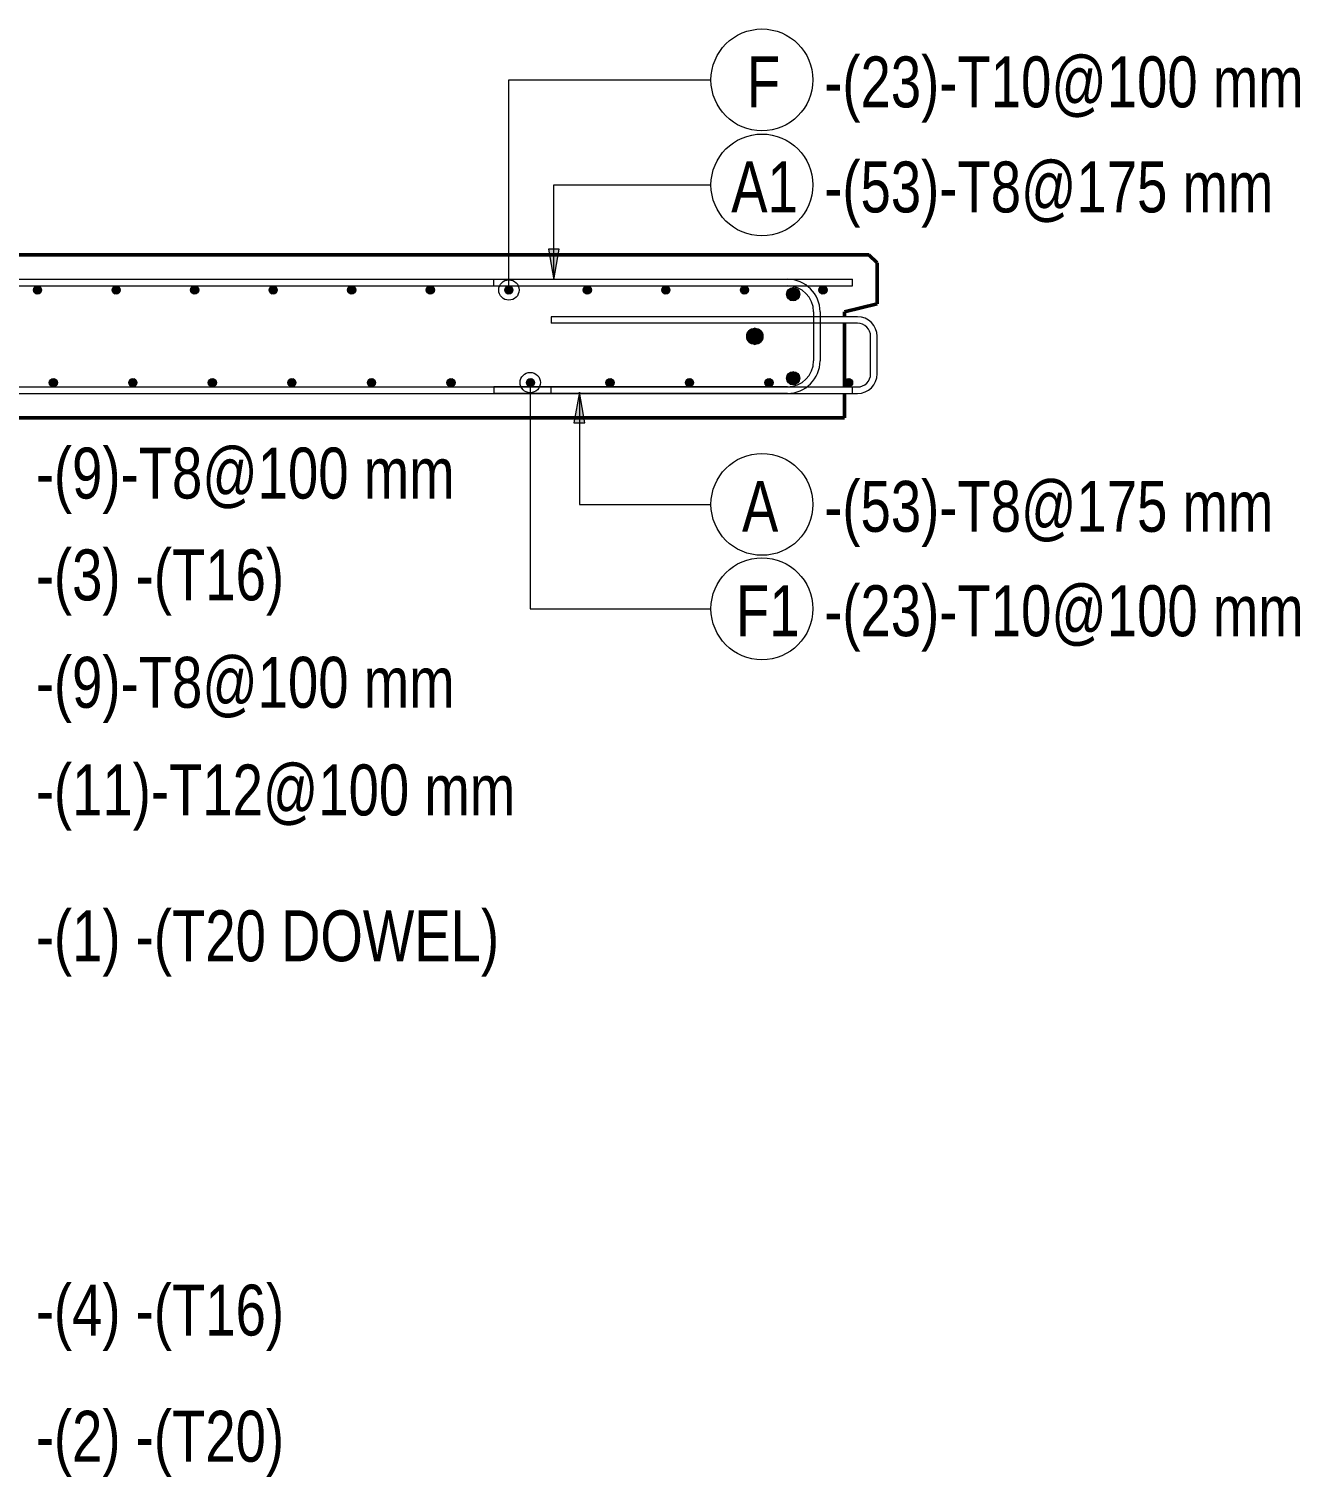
# Model space of a CAD drawing. Header units: millimetres. Extents: x 9013 to 19551, y 11604 to 23400.
# Drawn here: x 14886 to 16445, y 11614 to 13391 of the extents above; entities that cross this region are included whole.
import ezdxf

# ---------------------------------------------------------------- set-up
doc = ezdxf.new("R2010")
doc.units = ezdxf.units.MM
for name, color, linetype, lineweight in [('A-WALL', 113, 'Continuous', 25), ('S-RBAR', 171, 'Continuous', 18), ('S-RBAR-IDEN', 171, 'Continuous', 9)]:
    doc.layers.add(name, color=color, linetype=linetype, lineweight=lineweight)
doc.styles.add('Nirmala UI Semilight', font='NirmalaS.ttf', dxfattribs={"width": 0.8, "height": 62.5})

# ---------------------------------------------------------------- blocks, each defined once
blk = doc.blocks.new('M_Rebar Tag_rfa Dimension - ARROW-793927-Elevation Top 2')
at = {"layer": 'S-RBAR-IDEN'}
blk.add_circle((12177.3, 12807.6), 62.5, dxfattribs=at)
blk = doc.blocks.new('M_Rebar Tag_rfa Dimension - DOT-793929-Elevation Top 2')
at = {"layer": 'S-RBAR-IDEN'}
blk.add_circle((12177.3, 12679.5), 62.5, dxfattribs=at)

msp = doc.modelspace()

# ---------------------------------------------------------------- hatches: boundary and pattern name
at = {"layer": 'S-RBAR'}
h = msp.add_hatch(color=256, dxfattribs=at)
edge = h.paths.add_edge_path()
edge.add_arc((14896.21119, 13070.70307), 5, 0, 360)
for points in [[(14894.6661, 13065.94779), (14900.25627, 13067.76415), (14900.25627, 13073.642), (14894.6661, 13075.45836), (14891.21119, 13070.70307)], [(14991.00226, 13065.94779), (14996.59243, 13067.76415), (14996.59243, 13073.642), (14991.00226, 13075.45836), (14987.54735, 13070.70307)], [(15087.33842, 13065.94779), (15092.92859, 13067.76415), (15092.92859, 13073.642), (15087.33842, 13075.45836), (15083.88351, 13070.70307)], [(15183.67458, 13065.94779), (15189.26475, 13067.76415), (15189.26475, 13073.642), (15183.67458, 13075.45836), (15180.21967, 13070.70307)], [(15280.01074, 13065.94779), (15285.60091, 13067.76415), (15285.60091, 13073.642), (15280.01074, 13075.45836), (15276.55583, 13070.70307)], [(15376.3469, 13065.94779), (15381.93707, 13067.76415), (15381.93707, 13073.642), (15376.3469, 13075.45836), (15372.89199, 13070.70307)], [(15472.68307, 13065.94779), (15478.27324, 13067.76415), (15478.27324, 13073.642), (15472.68307, 13075.45836), (15469.22815, 13070.70307)], [(15569.01923, 13065.94779), (15574.6094, 13067.76415), (15574.6094, 13073.642), (15569.01923, 13075.45836), (15565.56431, 13070.70307)], [(15665.35539, 13065.94779), (15670.94556, 13067.76415), (15670.94556, 13073.642), (15665.35539, 13075.45836), (15661.90047, 13070.70307)], [(15761.69155, 13065.94779), (15767.28172, 13067.76415), (15767.28172, 13073.642), (15761.69155, 13075.45836), (15758.23663, 13070.70307)], [(15826.26227, 13058.33339), (15826.46794, 13058.33339), (15830.79629, 13063.76097), (15829.25152, 13070.52906), (15822.99687, 13073.54114), (15816.74221, 13070.52906), (15815.19744, 13063.76097), (15819.5258, 13058.33339)], [(15858.02771, 13065.94779), (15863.61788, 13067.76415), (15863.61788, 13073.642), (15858.02771, 13075.45836), (15854.57279, 13070.70307)], [(15775.99482, 13003.80383), (15783.06589, 13006.73276), (15785.99482, 13013.80383), (15783.06589, 13020.8749), (15775.99482, 13023.80383), (15768.92375, 13020.8749), (15765.99482, 13013.80383), (15768.92375, 13006.73276)], [(14917.0874, 12952.1493), (14920.54232, 12956.90459), (14917.0874, 12961.65987), (14911.49723, 12959.84351), (14911.49723, 12953.96566)], [(15014.63286, 12952.1493), (15018.08777, 12956.90459), (15014.63286, 12961.65987), (15009.04269, 12959.84351), (15009.04269, 12953.96566)], [(15112.17831, 12952.1493), (15115.63323, 12956.90459), (15112.17831, 12961.65987), (15106.58814, 12959.84351), (15106.58814, 12953.96566)], [(15209.72377, 12952.1493), (15213.17868, 12956.90459), (15209.72377, 12961.65987), (15204.1336, 12959.84351), (15204.1336, 12953.96566)], [(15307.26922, 12952.1493), (15310.72414, 12956.90459), (15307.26922, 12961.65987), (15301.67905, 12959.84351), (15301.67905, 12953.96566)], [(15404.81468, 12952.1493), (15408.26959, 12956.90459), (15404.81468, 12961.65987), (15399.22451, 12959.84351), (15399.22451, 12953.96566)], [(15502.36013, 12952.1493), (15505.81505, 12956.90459), (15502.36013, 12961.65987), (15496.76996, 12959.84351), (15496.76996, 12953.96566)], [(15599.90559, 12952.1493), (15603.3605, 12956.90459), (15599.90559, 12961.65987), (15594.31542, 12959.84351), (15594.31542, 12953.96566)], [(15697.45104, 12952.1493), (15700.90596, 12956.90459), (15697.45104, 12961.65987), (15691.86087, 12959.84351), (15691.86087, 12953.96566)], [(15794.9965, 12952.1493), (15798.45141, 12956.90459), (15794.9965, 12961.65987), (15789.40633, 12959.84351), (15789.40633, 12953.96566)], [(15826.26227, 12955.22176), (15826.46794, 12955.22176), (15830.79629, 12960.64934), (15829.25152, 12967.41743), (15822.99687, 12970.42951), (15816.74221, 12967.41743), (15815.19744, 12960.64934), (15819.5258, 12955.22176)], [(15892.54195, 12952.1493), (15895.99687, 12956.90459), (15892.54195, 12961.65987), (15886.95178, 12959.84351), (15886.95178, 12953.96566)]]:
    msp.add_hatch(color=256, dxfattribs=at).paths.add_polyline_path(points)
h = msp.add_hatch(color=256, dxfattribs=at)
edge = h.paths.add_edge_path()
edge.add_arc((14992.54735, 13070.70307), 5, 0, 360)
h = msp.add_hatch(color=256, dxfattribs=at)
edge = h.paths.add_edge_path()
edge.add_arc((15088.88351, 13070.70307), 5, 0, 360)
h = msp.add_hatch(color=256, dxfattribs=at)
edge = h.paths.add_edge_path()
edge.add_arc((15185.21967, 13070.70307), 5, 0, 360)
h = msp.add_hatch(color=256, dxfattribs=at)
edge = h.paths.add_edge_path()
edge.add_arc((15281.55583, 13070.70307), 5, 0, 360)
h = msp.add_hatch(color=256, dxfattribs=at)
edge = h.paths.add_edge_path()
edge.add_arc((15377.89199, 13070.70307), 5, 0, 360)
h = msp.add_hatch(color=256, dxfattribs=at)
edge = h.paths.add_edge_path()
edge.add_arc((15474.22815, 13070.70307), 5, 0, 360)
h = msp.add_hatch(color=256, dxfattribs=at)
edge = h.paths.add_edge_path()
edge.add_arc((15570.56431, 13070.70307), 5, 0, 360)
h = msp.add_hatch(color=256, dxfattribs=at)
edge = h.paths.add_edge_path()
edge.add_arc((15666.90047, 13070.70307), 5, 0, 360)
h = msp.add_hatch(color=256, dxfattribs=at)
edge = h.paths.add_edge_path()
edge.add_arc((15763.23663, 13070.70307), 5, 0, 360)
h = msp.add_hatch(color=256, dxfattribs=at)
edge = h.paths.add_edge_path()
edge.add_arc((15822.99687, 13065.54114), 8, 0, 360)
h = msp.add_hatch(color=256, dxfattribs=at)
edge = h.paths.add_edge_path()
edge.add_arc((15859.57279, 13070.70307), 5, 0, 360)
h = msp.add_hatch(color=256, dxfattribs=at)
edge = h.paths.add_edge_path()
edge.add_arc((15775.99482, 13013.80383), 10, 0, 360)
h = msp.add_hatch(color=256, dxfattribs=at)
edge = h.paths.add_edge_path()
edge.add_arc((14915.54232, 12956.90459), 5, 0, 360)
h = msp.add_hatch(color=256, dxfattribs=at)
edge = h.paths.add_edge_path()
edge.add_arc((15013.08777, 12956.90459), 5, 0, 360)
h = msp.add_hatch(color=256, dxfattribs=at)
edge = h.paths.add_edge_path()
edge.add_arc((15110.63323, 12956.90459), 5, 0, 360)
h = msp.add_hatch(color=256, dxfattribs=at)
edge = h.paths.add_edge_path()
edge.add_arc((15208.17868, 12956.90459), 5, 0, 360)
h = msp.add_hatch(color=256, dxfattribs=at)
edge = h.paths.add_edge_path()
edge.add_arc((15305.72414, 12956.90459), 5, 0, 360)
h = msp.add_hatch(color=256, dxfattribs=at)
edge = h.paths.add_edge_path()
edge.add_arc((15403.26959, 12956.90459), 5, 0, 360)
h = msp.add_hatch(color=256, dxfattribs=at)
edge = h.paths.add_edge_path()
edge.add_arc((15500.81505, 12956.90459), 5, 0, 360)
h = msp.add_hatch(color=256, dxfattribs=at)
edge = h.paths.add_edge_path()
edge.add_arc((15598.3605, 12956.90459), 5, 0, 360)
h = msp.add_hatch(color=256, dxfattribs=at)
edge = h.paths.add_edge_path()
edge.add_arc((15695.90596, 12956.90459), 5, 0, 360)
h = msp.add_hatch(color=256, dxfattribs=at)
edge = h.paths.add_edge_path()
edge.add_arc((15793.45141, 12956.90459), 5, 0, 360)
h = msp.add_hatch(color=256, dxfattribs=at)
edge = h.paths.add_edge_path()
edge.add_arc((15822.99687, 12962.42951), 8, 0, 360)
h = msp.add_hatch(color=256, dxfattribs=at)
edge = h.paths.add_edge_path()
edge.add_arc((15890.99687, 12956.90459), 5, 0, 360)
at = {"layer": 'S-RBAR-IDEN'}
for points in [[(15529.45508, 13083.13638), (15536.06734, 13120.63638), (15522.84281, 13120.63638)], [(15560.75732, 12945.30834), (15554.14506, 12907.80834), (15567.36958, 12907.80834)]]:
    msp.add_hatch(color=256, dxfattribs=at).paths.add_polyline_path(points)

# ---------------------------------------------------------------- linework, layer by layer
at = {"layer": 'A-WALL', "lineweight": 50}
for p, q in [((15915.99428, 13113.80383), (13680.05872, 13113.80383)), ((15925.99687, 13103.80125), (15915.99428, 13113.80383)), ((15925.99687, 13053.80383), (15925.99687, 13103.80125)), ((15885.99687, 13043.80383), (15925.99687, 13053.80383)), ((15885.99687, 13037.80383), (15885.99687, 13043.80383)), ((15885.99687, 12951.80383), (15885.99687, 13029.80383)), ((15885.99687, 12913.80383), (15885.99687, 12943.67529)), ((14585.21462, 12913.80383), (15885.99687, 12913.80383))]:
    msp.add_line(p, q, dxfattribs=at)
at = {"layer": 'S-RBAR'}
for p, q in [((13699.99687, 13083.80383), (15895.99687, 13083.80383)), ((15455.99687, 13083.80383), (15815.99687, 13083.80383)), ((15455.99687, 13075.80383), (15455.99687, 13083.80383)), ((15895.99687, 13075.80383), (15895.99687, 13083.80383)), ((13699.99687, 13075.80383), (15895.99687, 13075.80383)), ((14894.6661, 13075.45836), (14891.21119, 13070.70307)), ((14891.21119, 13070.70307), (14894.6661, 13065.94779)), ((14900.25627, 13073.642), (14894.6661, 13075.45836)), ((14894.6661, 13065.94779), (14900.25627, 13067.76415)), ((14900.25627, 13067.76415), (14900.25627, 13073.642)), ((14991.00226, 13075.45836), (14987.54735, 13070.70307)), ((14987.54735, 13070.70307), (14991.00226, 13065.94779)), ((14996.59243, 13073.642), (14991.00226, 13075.45836)), ((14991.00226, 13065.94779), (14996.59243, 13067.76415)), ((14996.59243, 13067.76415), (14996.59243, 13073.642)), ((15087.33842, 13075.45836), (15083.88351, 13070.70307)), ((15083.88351, 13070.70307), (15087.33842, 13065.94779)), ((15092.92859, 13073.642), (15087.33842, 13075.45836)), ((15087.33842, 13065.94779), (15092.92859, 13067.76415)), ((15092.92859, 13067.76415), (15092.92859, 13073.642)), ((15183.67458, 13075.45836), (15180.21967, 13070.70307)), ((15180.21967, 13070.70307), (15183.67458, 13065.94779)), ((15189.26475, 13073.642), (15183.67458, 13075.45836)), ((15183.67458, 13065.94779), (15189.26475, 13067.76415)), ((15189.26475, 13067.76415), (15189.26475, 13073.642)), ((15280.01074, 13075.45836), (15276.55583, 13070.70307)), ((15276.55583, 13070.70307), (15280.01074, 13065.94779)), ((15285.60091, 13073.642), (15280.01074, 13075.45836)), ((15280.01074, 13065.94779), (15285.60091, 13067.76415)), ((15285.60091, 13067.76415), (15285.60091, 13073.642)), ((15376.3469, 13075.45836), (15372.89199, 13070.70307)), ((15372.89199, 13070.70307), (15376.3469, 13065.94779)), ((15381.93707, 13073.642), (15376.3469, 13075.45836)), ((15376.3469, 13065.94779), (15381.93707, 13067.76415)), ((15381.93707, 13067.76415), (15381.93707, 13073.642)), ((15455.99687, 13075.80383), (15815.99687, 13075.80383)), ((15472.68307, 13075.45836), (15469.22815, 13070.70307)), ((15469.22815, 13070.70307), (15472.68307, 13065.94779)), ((15478.27324, 13073.642), (15472.68307, 13075.45836)), ((15472.68307, 13065.94779), (15478.27324, 13067.76415)), ((15478.27324, 13067.76415), (15478.27324, 13073.642)), ((15569.01923, 13075.45836), (15565.56431, 13070.70307)), ((15565.56431, 13070.70307), (15569.01923, 13065.94779)), ((15574.6094, 13073.642), (15569.01923, 13075.45836)), ((15569.01923, 13065.94779), (15574.6094, 13067.76415)), ((15574.6094, 13067.76415), (15574.6094, 13073.642)), ((15665.35539, 13075.45836), (15661.90047, 13070.70307)), ((15661.90047, 13070.70307), (15665.35539, 13065.94779)), ((15670.94556, 13073.642), (15665.35539, 13075.45836)), ((15665.35539, 13065.94779), (15670.94556, 13067.76415)), ((15670.94556, 13067.76415), (15670.94556, 13073.642)), ((15761.69155, 13075.45836), (15758.23663, 13070.70307)), ((15758.23663, 13070.70307), (15761.69155, 13065.94779)), ((15767.28172, 13073.642), (15761.69155, 13075.45836)), ((15761.69155, 13065.94779), (15767.28172, 13067.76415)), ((15767.28172, 13067.76415), (15767.28172, 13073.642)), ((15816.74221, 13070.52906), (15815.19744, 13063.76097)), ((15815.19744, 13063.76097), (15819.5258, 13058.33339)), ((15822.99687, 13073.54114), (15816.74221, 13070.52906)), ((15829.25152, 13070.52906), (15822.99687, 13073.54114)), ((15826.46794, 13058.33339), (15830.79629, 13063.76097)), ((15830.79629, 13063.76097), (15829.25152, 13070.52906)), ((15858.02771, 13075.45836), (15854.57279, 13070.70307)), ((15854.57279, 13070.70307), (15858.02771, 13065.94779)), ((15863.61788, 13073.642), (15858.02771, 13075.45836)), ((15858.02771, 13065.94779), (15863.61788, 13067.76415)), ((15863.61788, 13067.76415), (15863.61788, 13073.642)), ((15819.5258, 13058.33339), (15826.26227, 13058.33339)), ((15826.26227, 13058.33339), (15826.46794, 13058.33339)), ((15847.99687, 13043.80383), (15847.99687, 12983.80383)), ((15855.99687, 13043.80383), (15855.99687, 12983.80383)), ((15901.99687, 13037.80383), (15525.99687, 13037.80383)), ((15525.99687, 13037.80383), (15525.99687, 13029.80383)), ((15901.99687, 13029.80383), (15525.99687, 13029.80383)), ((15768.92375, 13020.8749), (15765.99482, 13013.80383)), ((15765.99482, 13013.80383), (15768.92375, 13006.73276)), ((15775.99482, 13023.80383), (15768.92375, 13020.8749)), ((15768.92375, 13006.73276), (15775.99482, 13003.80383)), ((15783.06589, 13020.8749), (15775.99482, 13023.80383)), ((15775.99482, 13003.80383), (15783.06589, 13006.73276)), ((15785.99482, 13013.80383), (15783.06589, 13020.8749)), ((15783.06589, 13006.73276), (15785.99482, 13013.80383)), ((15917.99687, 12967.67529), (15917.99687, 13013.80383)), ((15925.99687, 12967.67529), (15925.99687, 13013.80383)), ((14917.0874, 12961.65987), (14911.49723, 12959.84351)), ((14911.49723, 12959.84351), (14911.49723, 12953.96566)), ((14911.49723, 12953.96566), (14917.0874, 12952.1493)), ((14920.54232, 12956.90459), (14917.0874, 12961.65987)), ((14917.0874, 12952.1493), (14920.54232, 12956.90459)), ((15014.63286, 12961.65987), (15009.04269, 12959.84351)), ((15009.04269, 12959.84351), (15009.04269, 12953.96566)), ((15009.04269, 12953.96566), (15014.63286, 12952.1493)), ((15018.08777, 12956.90459), (15014.63286, 12961.65987)), ((15014.63286, 12952.1493), (15018.08777, 12956.90459)), ((15112.17831, 12961.65987), (15106.58814, 12959.84351)), ((15106.58814, 12959.84351), (15106.58814, 12953.96566)), ((15106.58814, 12953.96566), (15112.17831, 12952.1493)), ((15115.63323, 12956.90459), (15112.17831, 12961.65987)), ((15112.17831, 12952.1493), (15115.63323, 12956.90459)), ((15209.72377, 12961.65987), (15204.1336, 12959.84351)), ((15204.1336, 12959.84351), (15204.1336, 12953.96566)), ((15204.1336, 12953.96566), (15209.72377, 12952.1493)), ((15213.17868, 12956.90459), (15209.72377, 12961.65987)), ((15209.72377, 12952.1493), (15213.17868, 12956.90459)), ((15307.26922, 12961.65987), (15301.67905, 12959.84351)), ((15301.67905, 12959.84351), (15301.67905, 12953.96566)), ((15301.67905, 12953.96566), (15307.26922, 12952.1493)), ((15310.72414, 12956.90459), (15307.26922, 12961.65987)), ((15307.26922, 12952.1493), (15310.72414, 12956.90459)), ((15404.81468, 12961.65987), (15399.22451, 12959.84351)), ((15399.22451, 12959.84351), (15399.22451, 12953.96566)), ((15399.22451, 12953.96566), (15404.81468, 12952.1493)), ((15408.26959, 12956.90459), (15404.81468, 12961.65987)), ((15404.81468, 12952.1493), (15408.26959, 12956.90459)), ((15502.36013, 12961.65987), (15496.76996, 12959.84351)), ((15496.76996, 12959.84351), (15496.76996, 12953.96566)), ((15496.76996, 12953.96566), (15502.36013, 12952.1493)), ((15505.81505, 12956.90459), (15502.36013, 12961.65987)), ((15502.36013, 12952.1493), (15505.81505, 12956.90459)), ((15599.90559, 12961.65987), (15594.31542, 12959.84351)), ((15594.31542, 12959.84351), (15594.31542, 12953.96566)), ((15594.31542, 12953.96566), (15599.90559, 12952.1493)), ((15603.3605, 12956.90459), (15599.90559, 12961.65987)), ((15599.90559, 12952.1493), (15603.3605, 12956.90459)), ((15697.45104, 12961.65987), (15691.86087, 12959.84351)), ((15691.86087, 12959.84351), (15691.86087, 12953.96566)), ((15691.86087, 12953.96566), (15697.45104, 12952.1493)), ((15700.90596, 12956.90459), (15697.45104, 12961.65987)), ((15697.45104, 12952.1493), (15700.90596, 12956.90459)), ((15794.9965, 12961.65987), (15789.40633, 12959.84351)), ((15789.40633, 12959.84351), (15789.40633, 12953.96566)), ((15789.40633, 12953.96566), (15794.9965, 12952.1493)), ((15798.45141, 12956.90459), (15794.9965, 12961.65987)), ((15794.9965, 12952.1493), (15798.45141, 12956.90459)), ((15816.74221, 12967.41743), (15815.19744, 12960.64934)), ((15815.19744, 12960.64934), (15819.5258, 12955.22176)), ((15822.99687, 12970.42951), (15816.74221, 12967.41743)), ((15819.5258, 12955.22176), (15826.26227, 12955.22176)), ((15829.25152, 12967.41743), (15822.99687, 12970.42951)), ((15826.26227, 12955.22176), (15826.46794, 12955.22176)), ((15826.46794, 12955.22176), (15830.79629, 12960.64934)), ((15830.79629, 12960.64934), (15829.25152, 12967.41743)), ((15892.54195, 12961.65987), (15886.95178, 12959.84351)), ((15886.95178, 12959.84351), (15886.95178, 12953.96566)), ((15886.95178, 12953.96566), (15892.54195, 12952.1493)), ((15895.99687, 12956.90459), (15892.54195, 12961.65987)), ((15892.54195, 12952.1493), (15895.99687, 12956.90459)), ((13739.99687, 12951.80383), (15895.99687, 12951.80383)), ((13739.99687, 12943.80383), (15895.99687, 12943.80383)), ((15815.99687, 12951.80383), (15455.99687, 12951.80383)), ((15455.99687, 12951.80383), (15455.99687, 12943.80383)), ((15815.99687, 12943.80383), (15455.99687, 12943.80383)), ((15525.99687, 12951.67529), (15901.99687, 12951.67529)), ((15525.99687, 12943.67529), (15525.99687, 12951.67529)), ((15525.99687, 12943.67529), (15901.99687, 12943.67529)), ((15895.99687, 12943.80383), (15895.99687, 12951.80383))]:
    msp.add_line(p, q, dxfattribs=at)
for centre, radius in [((14896.21119, 13070.70307), 5), ((14992.54735, 13070.70307), 5), ((15088.88351, 13070.70307), 5), ((15185.21967, 13070.70307), 5), ((15281.55583, 13070.70307), 5), ((15377.89199, 13070.70307), 5), ((15474.22815, 13070.70307), 5), ((15570.56431, 13070.70307), 5), ((15666.90047, 13070.70307), 5), ((15763.23663, 13070.70307), 5), ((15822.99687, 13065.54114), 8), ((15859.57279, 13070.70307), 5), ((15775.99482, 13013.80383), 10), ((14915.54232, 12956.90459), 5), ((15013.08777, 12956.90459), 5), ((15110.63323, 12956.90459), 5), ((15208.17868, 12956.90459), 5), ((15305.72414, 12956.90459), 5), ((15403.26959, 12956.90459), 5), ((15500.81505, 12956.90459), 5), ((15598.3605, 12956.90459), 5), ((15695.90596, 12956.90459), 5), ((15793.45141, 12956.90459), 5), ((15822.99687, 12962.42951), 8), ((15890.99687, 12956.90459), 5)]:
    msp.add_circle(centre, radius, dxfattribs=at)
for centre, radius, start, end in [((15815.99687, 13043.80383), 40, 0, 90), ((15815.99687, 13043.80383), 32, 0, 90), ((15901.99687, 13013.80383), 24, 0, 90), ((15901.99687, 13013.80383), 16, 0, 90), ((15815.99687, 12983.80383), 32, 270, 0), ((15815.99687, 12983.80383), 40, 270, 0), ((15901.99687, 12967.67529), 16, 270, 0), ((15901.99687, 12967.67529), 24, 270, 360)]:
    msp.add_arc(centre, radius, start, end, dxfattribs=at)
at = {"layer": 'S-RBAR-IDEN'}
for p, q in [((15474.38701, 13328.4396), (15722.20689, 13328.4396)), ((15474.38701, 13070.62091), (15474.38701, 13328.4396)), ((15529.45508, 13199.53025), (15722.20689, 13199.53025)), ((15529.45508, 13083.13638), (15529.45508, 13199.53025)), ((15536.06734, 13120.63638), (15522.84281, 13120.63638)), ((15522.84281, 13120.63638), (15529.45508, 13083.13638)), ((15529.45508, 13083.13638), (15536.06734, 13120.63638)), ((15500.53107, 12957.05198), (15500.53107, 12679.53503)), ((15560.75732, 12945.30834), (15554.14506, 12907.80834)), ((15567.36958, 12907.80834), (15560.75732, 12945.30834)), ((15560.75732, 12945.30834), (15560.75732, 12807.63816)), ((15554.14506, 12907.80834), (15567.36958, 12907.80834)), ((15560.75732, 12807.63816), (15722.20689, 12807.63816)), ((15500.53107, 12679.53503), (15722.20689, 12679.53503))]:
    msp.add_line(p, q, dxfattribs=at)
for centre in [(15474.38701, 13070.62091), (15500.53107, 12957.05198)]:
    msp.add_circle(centre, 12.5, dxfattribs=at)

# ---------------------------------------------------------------- block references
for name, p in [('M_Rebar Tag_rfa Dimension - DOT-793929-Elevation Top 2', (3607.42941, 648.90457)), ('M_Rebar Tag_rfa Dimension - ARROW-793927-Elevation Top 2', (3607.42941, 391.89209)), ('M_Rebar Tag_rfa Dimension - ARROW-793927-Elevation Top 2', (3607.42941, 0)), ('M_Rebar Tag_rfa Dimension - DOT-793929-Elevation Top 2', (3607.42941, 0))]:
    msp.add_blockref(name, p, dxfattribs=at)

# ---------------------------------------------------------------- texts
at = {"layer": 'S-RBAR-IDEN', "char_height": 62.5, "attachment_point": 1, "style": 'Nirmala UI Semilight'}
for s, insert, width in [('F', (15766.22616, 13357.24078), 40.084375), ('-(23)-T10@100 mm', (15861.08898, 13357.24078), 695.86475), ('A1', (15747.02616, 13228.33144), 86.58225), ('-(53)-T8@175 mm', (15861.08898, 13228.33144), 662.193875), ('-(9)-T8@100 mm', (14894.01569, 12877.25892), 618.90275), ('A', (15760.22616, 12836.43935), 54.51475), ('-(53)-T8@175 mm', (15861.08898, 12836.43935), 662.193875), ('-(3) -(T16)', (14894.01569, 12752.32789), 352.7425), ('F1', (15752.92616, 12708.33622), 72.151875), ('-(23)-T10@100 mm', (15861.08898, 12708.33622), 695.86475), ('-(9)-T8@100 mm', (14894.01569, 12620.50708), 618.90275), ('-(11)-T12@100 mm', (14894.01569, 12488.443), 670.21075), ('-(1) -(T20 DOWEL)', (14894.01569, 12309.48696), 658.987125), ('-(4) -(T16)', (14894.01569, 11850.26711), 354.345875), ('-(2) -(T20)', (14894.01569, 11695.43334), 365.5695)]:
    msp.add_mtext(s, dxfattribs=dict(at, insert=insert, width=width))

doc.saveas('drawing.dxf')
